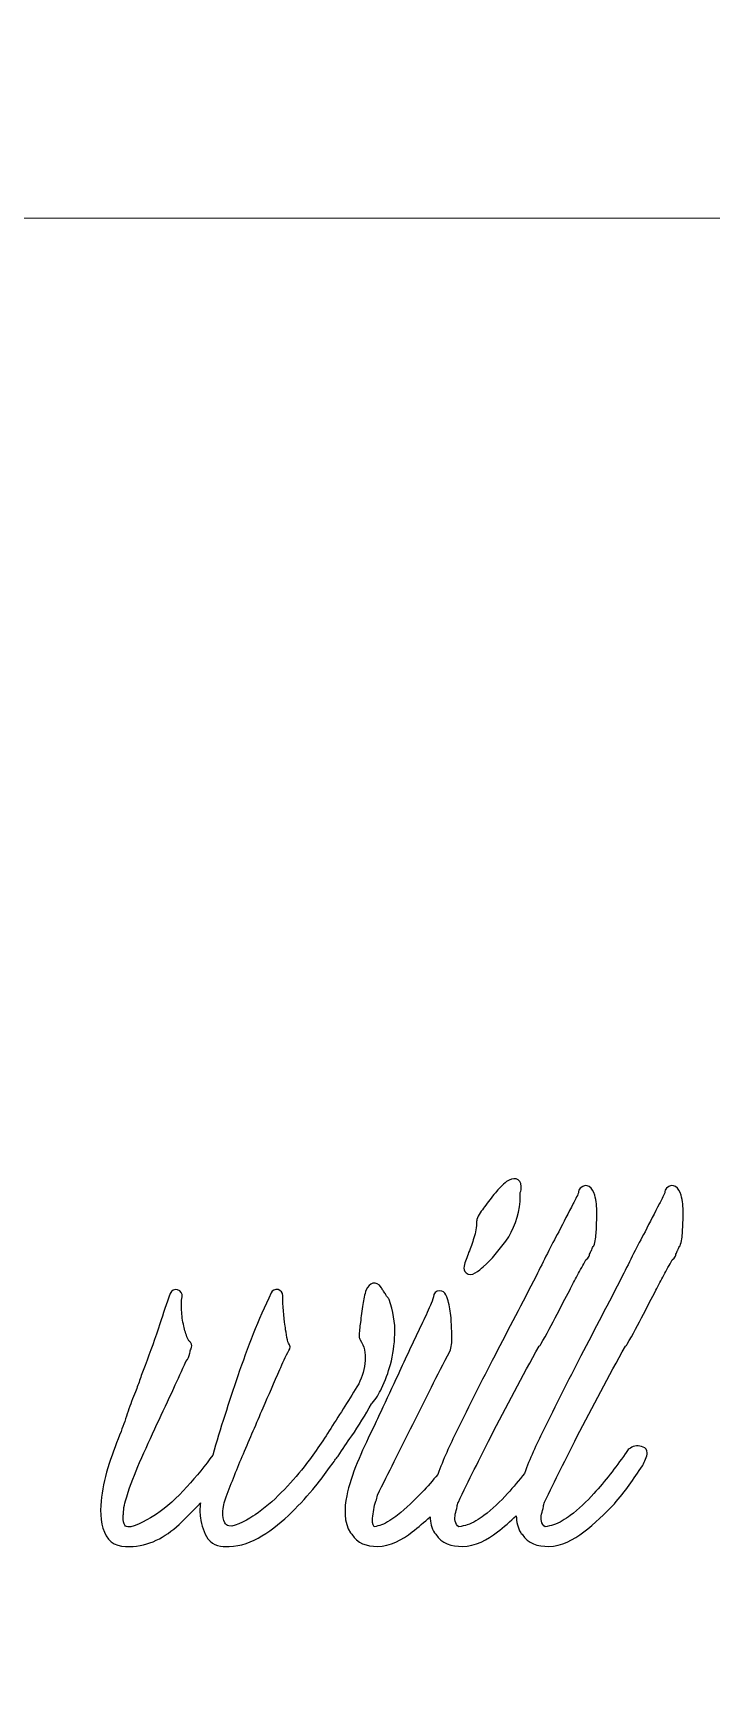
# Model space of a CAD drawing. Header units: millimetres. Extents: x -989 to 989, y -553 to 553.
# Drawn here: x -896.32 to -885.32, y 332.11 to 358.78 of the extents above; entities that cross this region are included whole.
import ezdxf

# ---------------------------------------------------------------- set-up
doc = ezdxf.new("R2010")
doc.units = ezdxf.units.MM
doc.header["$MEASUREMENT"] = 0
doc.layers.add('Camada 1', color=7, linetype='Continuous')

msp = doc.modelspace()

# ---------------------------------------------------------------- linework, layer by layer
at = {"layer": 'Camada 1', "lineweight": 9}
msp.add_open_spline([(-933.3115, 358.7797), (-922.9782, 358.7797), (-919.6815, 358.7797), (-909.3482, 358.7797), (-909.3482, 358.7797), (-909.3482, 358.7797), (-909.3482, 355.7797), (-909.3482, 355.7797), (-909.3482, 355.7797), (-897.1055, 355.7797), (-882.5385, 355.7797), (-870.2958, 355.7797), (-870.2958, 355.7797), (-870.2958, 355.7797), (-870.2958, 358.7797), (-870.2958, 358.7797), (-870.2958, 358.7797), (-859.9625, 358.7797), (-856.6448, 358.7797), (-846.3115, 358.7797), (-846.3115, 358.7797), (-846.3115, 350.4464), (-846.3115, 343.113), (-846.3115, 334.7797), (-846.3115, 334.7797), (-846.3115, 334.7797), (-849.3115, 334.7797), (-849.3115, 334.7797), (-849.3115, 334.7797), (-849.3115, 322.537), (-849.3115, 308.0224), (-849.3115, 295.7797), (-849.3115, 295.7797), (-849.3115, 295.7797), (-846.3115, 295.7797), (-846.3115, 295.7797), (-846.3115, 295.7797), (-846.3115, 287.4464), (-846.3115, 280.113), (-846.3115, 271.7797), (-846.3115, 271.7797), (-854.6448, 271.7797), (-861.9782, 271.7797), (-870.3115, 271.7797), (-870.3115, 271.7797), (-870.3115, 271.7797), (-870.3115, 274.7797), (-870.3115, 274.7797), (-870.3115, 274.7797), (-882.5542, 274.7797), (-897.0688, 274.7797), (-909.3115, 274.7797), (-909.3115, 274.7797), (-909.3115, 274.7797), (-909.3115, 271.7797), (-909.3115, 271.7797), (-909.3115, 271.7797), (-917.6448, 271.7797), (-924.9782, 271.7797), (-933.3115, 271.7797), (-933.3115, 271.7797), (-933.3115, 280.113), (-933.3115, 287.4464), (-933.3115, 295.7797), (-933.3115, 295.7797), (-933.3115, 295.7797), (-930.3115, 295.7797), (-930.3115, 295.7797), (-930.3115, 295.7797), (-930.3115, 308.0224), (-930.3115, 322.537), (-930.3115, 334.7797), (-930.3115, 334.7797), (-930.3115, 334.7797), (-933.3115, 334.7797), (-933.3115, 334.7797), (-933.3115, 334.7797), (-933.3115, 343.113), (-933.3115, 350.4464), (-933.3115, 358.7797)], degree=3, knots=[0, 0, 0, 0, 0.047619, 0.047619, 0.047619, 0.047619, 0.0952381, 0.0952381, 0.0952381, 0.0952381, 0.1428571, 0.1428571, 0.1428571, 0.1428571, 0.1904762, 0.1904762, 0.1904762, 0.1904762, 0.2380952, 0.2380952, 0.2380952, 0.2380952, 0.2857143, 0.2857143, 0.2857143, 0.2857143, 0.3333333, 0.3333333, 0.3333333, 0.3333333, 0.3809524, 0.3809524, 0.3809524, 0.3809524, 0.4285714, 0.4285714, 0.4285714, 0.4285714, 0.4761905, 0.4761905, 0.4761905, 0.4761905, 0.5238095, 0.5238095, 0.5238095, 0.5238095, 0.5714286, 0.5714286, 0.5714286, 0.5714286, 0.6190476, 0.6190476, 0.6190476, 0.6190476, 0.6666667, 0.6666667, 0.6666667, 0.6666667, 0.7142857, 0.7142857, 0.7142857, 0.7142857, 0.7619048, 0.7619048, 0.7619048, 0.7619048, 0.8095238, 0.8095238, 0.8095238, 0.8095238, 0.8571429, 0.8571429, 0.8571429, 0.8571429, 0.9047619, 0.9047619, 0.9047619, 0.9047619, 1, 1, 1, 1], dxfattribs=at)
at = {"layer": 'Camada 1', "color": 114}
for points, knots in [([(-888.3491, 335.4432), (-888.265, 335.6774), (-888.1555, 335.9089), (-888.0462, 336.132), (-888.0462, 336.132), (-887.8464, 336.5398), (-887.6434, 336.9459), (-887.4331, 337.3484), (-887.4331, 337.3484), (-887.2087, 337.7781), (-886.9844, 338.208), (-886.7633, 338.6395), (-886.7633, 338.6395), (-886.7007, 338.7616), (-886.6406, 338.885), (-886.5792, 339.0077), (-886.5792, 339.0077), (-886.5196, 339.127), (-886.4588, 339.2452), (-886.394, 339.3586), (-886.394, 339.3586), (-886.3173, 339.512), (-886.2401, 339.6635), (-886.1608, 339.8155), (-886.1608, 339.8155), (-886.1392, 339.8568), (-886.0934, 339.9384), (-886.0752, 339.9893), (-886.0752, 339.9893), (-886.0763, 340.0164), (-886.0661, 340.0429), (-886.0457, 340.0633), (-886.0457, 340.0633), (-885.9406, 340.1684), (-885.8409, 340.0624), (-885.8105, 339.9509), (-885.8105, 339.9509), (-885.7853, 339.8583), (-885.7779, 339.758), (-885.7779, 339.6623), (-885.7779, 339.6623), (-885.7779, 339.5596), (-885.781, 339.457), (-885.7878, 339.3545), (-885.7878, 339.3545), (-885.792, 339.2917), (-885.799, 339.1887), (-885.8272, 339.1321), (-885.8272, 339.1321), (-885.8329, 339.1207), (-885.8404, 339.1108), (-885.8492, 339.1026), (-885.8492, 339.1026), (-885.8533, 339.0903), (-885.8572, 339.0781), (-885.8607, 339.0674), (-885.8607, 339.0674), (-885.8623, 339.0627), (-885.8639, 339.0587), (-885.8662, 339.0543), (-885.8662, 339.0543), (-885.8743, 339.038), (-885.8843, 339.0154), (-885.8946, 338.9952), (-885.8946, 338.9952), (-885.8961, 338.9705), (-885.9058, 338.9491), (-885.9237, 338.9312), (-885.9237, 338.9312), (-885.9237, 338.9312), (-885.9531, 338.9018), (-885.9531, 338.9018), (-885.9531, 338.9018), (-886, 338.8195), (-886.046, 338.7367), (-886.091, 338.6534), (-886.091, 338.6534), (-886.1338, 338.574), (-886.1754, 338.4939), (-886.2178, 338.4093), (-886.2178, 338.4093), (-886.2882, 338.2828), (-886.355, 338.1542), (-886.4198, 338.0247), (-886.4198, 338.0247), (-886.5028, 337.8586), (-886.5925, 337.6953), (-886.6847, 337.5342), (-886.6847, 337.5342), (-886.6922, 337.5211), (-886.7021, 337.5102), (-886.7135, 337.502), (-886.7135, 337.502), (-886.9845, 337.0175), (-887.2472, 336.5283), (-887.4981, 336.0331), (-887.4981, 336.0331), (-887.6753, 335.6834), (-887.8543, 335.3318), (-888.0224, 334.9747), (-888.0224, 334.9747), (-888.0327, 334.9542), (-888.0386, 334.9286), (-888.0424, 334.906), (-888.0424, 334.906), (-888.0493, 334.8643), (-888.0595, 334.8231), (-888.0724, 334.7828), (-888.0724, 334.7828), (-888.0837, 334.7042), (-888.0825, 334.6205), (-888.0126, 334.5771), (-888.0126, 334.5771), (-887.97, 334.5822), (-887.9136, 334.5994), (-887.879, 334.6101), (-887.879, 334.6101), (-887.7855, 334.6388), (-887.6858, 334.7038), (-887.6071, 334.7607), (-887.6071, 334.7607), (-887.4687, 334.8606), (-887.3392, 334.9911), (-887.2239, 335.1164), (-887.2239, 335.1164), (-887.041, 335.3152), (-886.8737, 335.538), (-886.7169, 335.7576), (-886.7169, 335.7576), (-886.7147, 335.7607), (-886.7125, 335.7634), (-886.7093, 335.767), (-886.7093, 335.767), (-886.7009, 335.7902), (-886.6855, 335.8103), (-886.6673, 335.8285), (-886.6673, 335.8285), (-886.6569, 335.8389), (-886.645, 335.8466), (-886.6322, 335.8516), (-886.6322, 335.8516), (-886.5759, 335.8968), (-886.4997, 335.9005), (-886.4235, 335.8701), (-886.4235, 335.8701), (-886.3847, 335.8546), (-886.3606, 335.8189), (-886.3606, 335.7772), (-886.3606, 335.7772), (-886.3606, 335.7162), (-886.4025, 335.6311), (-886.4294, 335.5771), (-886.4294, 335.5771), (-886.4314, 335.5732), (-886.4333, 335.57), (-886.4357, 335.5663), (-886.4357, 335.5663), (-886.506, 335.4608), (-886.5775, 335.356), (-886.6512, 335.2528), (-886.6512, 335.2528), (-886.7254, 335.1491), (-886.8065, 335.0497), (-886.892, 334.952), (-886.892, 334.952), (-887.0445, 334.7857), (-887.2122, 334.6335), (-887.3896, 334.4942), (-887.3896, 334.4942), (-887.5506, 334.3677), (-887.7463, 334.2591), (-887.9564, 334.2591), (-887.9564, 334.2591), (-888.1309, 334.2591), (-888.2984, 334.3083), (-888.3882, 334.4558), (-888.3882, 334.4558), (-888.3967, 334.4627), (-888.4042, 334.4711), (-888.4103, 334.4809), (-888.4103, 334.4809), (-888.4594, 334.5594), (-888.4788, 334.6576), (-888.4822, 334.7577), (-888.4822, 334.7577), (-888.58, 334.6651), (-888.6824, 334.5773), (-888.7883, 334.4942), (-888.7883, 334.4942), (-888.9493, 334.3677), (-889.145, 334.2591), (-889.3551, 334.2591), (-889.3551, 334.2591), (-889.5296, 334.2591), (-889.6971, 334.3083), (-889.7869, 334.4558), (-889.7869, 334.4558), (-889.7954, 334.4627), (-889.8029, 334.4711), (-889.809, 334.4808), (-889.809, 334.4808), (-889.8554, 334.555), (-889.8751, 334.6464), (-889.8801, 334.7401), (-889.8801, 334.7401), (-889.9723, 334.6539), (-890.0684, 334.5721), (-890.1675, 334.4942), (-890.1675, 334.4942), (-890.3285, 334.3677), (-890.5243, 334.2591), (-890.7344, 334.2591), (-890.7344, 334.2591), (-890.9051, 334.2591), (-891.0613, 334.3121), (-891.1474, 334.4563), (-891.1474, 334.4563), (-891.1549, 334.4625), (-891.1616, 334.4699), (-891.1673, 334.4784), (-891.1673, 334.4784), (-891.2818, 334.6503), (-891.2684, 334.884), (-891.2308, 335.0775), (-891.2308, 335.0775), (-891.1646, 335.4177), (-890.9755, 335.8212), (-890.8243, 336.1318), (-890.8243, 336.1318), (-890.7746, 336.2339), (-890.7272, 336.3379), (-890.6794, 336.4409), (-890.6794, 336.4409), (-890.586, 336.6421), (-890.4919, 336.8429), (-890.3984, 337.0416), (-890.3984, 337.0416), (-890.3386, 337.1761), (-890.2762, 337.3095), (-890.2127, 337.4423), (-890.2127, 337.4423), (-890.1478, 337.5781), (-890.083, 337.714), (-890.0186, 337.85), (-890.0186, 337.85), (-889.9689, 337.9549), (-889.9201, 338.0604), (-889.8744, 338.1671), (-889.8744, 338.1671), (-889.8613, 338.1977), (-889.8279, 338.2717), (-889.8242, 338.3041), (-889.8242, 338.3041), (-889.8242, 338.3591), (-889.7794, 338.4025), (-889.7243, 338.4025), (-889.7243, 338.4025), (-889.6247, 338.4025), (-889.5976, 338.2859), (-889.5787, 338.2102), (-889.5787, 338.2102), (-889.5558, 338.1188), (-889.5433, 338.0243), (-889.537, 337.9303), (-889.537, 337.9303), (-889.5307, 337.8344), (-889.5271, 337.7382), (-889.5271, 337.6421), (-889.5271, 337.6421), (-889.5271, 337.5783), (-889.5283, 337.4801), (-889.5584, 337.4201), (-889.5584, 337.4201), (-889.6609, 337.228), (-889.7609, 337.0345), (-889.8583, 336.8398), (-889.8583, 336.8398), (-889.9586, 336.6391), (-890.059, 336.4383), (-890.1594, 336.2376), (-890.1594, 336.2376), (-890.2597, 336.0368), (-890.3601, 335.8361), (-890.4605, 335.6354), (-890.4605, 335.6354), (-890.5511, 335.4541), (-890.6417, 335.2728), (-890.7323, 335.0915), (-890.7323, 335.0915), (-890.7346, 335.0566), (-890.7422, 335.0217), (-890.7609, 334.9924), (-890.7609, 334.9924), (-890.7877, 334.9059), (-890.8008, 334.8072), (-890.8097, 334.7182), (-890.8097, 334.7182), (-890.8137, 334.6778), (-890.8172, 334.6115), (-890.785, 334.5781), (-890.785, 334.5781), (-890.7466, 334.5839), (-890.6991, 334.5993), (-890.6689, 334.6094), (-890.6689, 334.6094), (-890.5807, 334.6388), (-890.48, 334.7117), (-890.4073, 334.7682), (-890.4073, 334.7682), (-890.2663, 334.8779), (-890.1336, 335.0087), (-890.01, 335.1374), (-890.01, 335.1374), (-889.921, 335.23), (-889.8362, 335.3273), (-889.754, 335.4261), (-889.754, 335.4261), (-889.6691, 335.6662), (-889.5568, 335.9038), (-889.4449, 336.132), (-889.4449, 336.132), (-889.245, 336.5398), (-889.0421, 336.9459), (-888.8318, 337.3484), (-888.8318, 337.3484), (-888.6074, 337.7781), (-888.3831, 338.208), (-888.162, 338.6395), (-888.162, 338.6395), (-888.0994, 338.7616), (-888.0393, 338.885), (-887.9779, 339.0077), (-887.9779, 339.0077), (-887.9183, 339.127), (-887.8575, 339.2452), (-887.7927, 339.3586), (-887.7927, 339.3586), (-887.716, 339.512), (-887.6388, 339.6635), (-887.5595, 339.8155), (-887.5595, 339.8155), (-887.5379, 339.8568), (-887.4921, 339.9384), (-887.4739, 339.9893), (-887.4739, 339.9893), (-887.475, 340.0164), (-887.4648, 340.0429), (-887.4444, 340.0633), (-887.4444, 340.0633), (-887.3393, 340.1684), (-887.2396, 340.0624), (-887.2092, 339.9509), (-887.2092, 339.9509), (-887.184, 339.8583), (-887.1766, 339.758), (-887.1766, 339.6623), (-887.1766, 339.6623), (-887.1766, 339.5596), (-887.1797, 339.457), (-887.1865, 339.3545), (-887.1865, 339.3545), (-887.1907, 339.2917), (-887.1977, 339.1887), (-887.2259, 339.1321), (-887.2259, 339.1321), (-887.2316, 339.1207), (-887.2391, 339.1108), (-887.2479, 339.1026), (-887.2479, 339.1026), (-887.252, 339.0903), (-887.2559, 339.0781), (-887.2594, 339.0674), (-887.2594, 339.0674), (-887.261, 339.0627), (-887.2626, 339.0587), (-887.2649, 339.0543), (-887.2649, 339.0543), (-887.273, 339.038), (-887.283, 339.0154), (-887.2933, 338.9952), (-887.2933, 338.9952), (-887.2948, 338.9705), (-887.3045, 338.9491), (-887.3224, 338.9312), (-887.3224, 338.9312), (-887.3224, 338.9312), (-887.3518, 338.9018), (-887.3518, 338.9018), (-887.3518, 338.9018), (-887.3987, 338.8195), (-887.4447, 338.7367), (-887.4897, 338.6534), (-887.4897, 338.6534), (-887.5325, 338.574), (-887.5741, 338.4939), (-887.6165, 338.4093), (-887.6165, 338.4093), (-887.6869, 338.2828), (-887.7537, 338.1542), (-887.8185, 338.0247), (-887.8185, 338.0247), (-887.9015, 337.8586), (-887.9912, 337.6953), (-888.0834, 337.5342), (-888.0834, 337.5342), (-888.0909, 337.5211), (-888.1008, 337.5102), (-888.1122, 337.502), (-888.1122, 337.502), (-888.3832, 337.0175), (-888.6459, 336.5283), (-888.8968, 336.0331), (-888.8968, 336.0331), (-889.074, 335.6834), (-889.253, 335.3318), (-889.4211, 334.9747), (-889.4211, 334.9747), (-889.4314, 334.9542), (-889.4373, 334.9286), (-889.4411, 334.906), (-889.4411, 334.906), (-889.448, 334.8643), (-889.4582, 334.8231), (-889.4711, 334.7828), (-889.4711, 334.7828), (-889.4824, 334.7042), (-889.4812, 334.6205), (-889.4113, 334.5771), (-889.4113, 334.5771), (-889.3687, 334.5822), (-889.3123, 334.5994), (-889.2777, 334.6101), (-889.2777, 334.6101), (-889.1842, 334.6388), (-889.0845, 334.7038), (-889.0058, 334.7607), (-889.0058, 334.7607), (-888.8674, 334.8606), (-888.7379, 334.9911), (-888.6226, 335.1164), (-888.6226, 335.1164), (-888.5266, 335.2207), (-888.4362, 335.3312), (-888.3491, 335.4432)], [0, 0, 0, 0, 0.0089286, 0.0089286, 0.0089286, 0.0089286, 0.0178571, 0.0178571, 0.0178571, 0.0178571, 0.0267857, 0.0267857, 0.0267857, 0.0267857, 0.0357143, 0.0357143, 0.0357143, 0.0357143, 0.0446429, 0.0446429, 0.0446429, 0.0446429, 0.0535714, 0.0535714, 0.0535714, 0.0535714, 0.0625, 0.0625, 0.0625, 0.0625, 0.0714286, 0.0714286, 0.0714286, 0.0714286, 0.0803571, 0.0803571, 0.0803571, 0.0803571, 0.0892857, 0.0892857, 0.0892857, 0.0892857, 0.0982143, 0.0982143, 0.0982143, 0.0982143, 0.1071429, 0.1071429, 0.1071429, 0.1071429, 0.1160714, 0.1160714, 0.1160714, 0.1160714, 0.125, 0.125, 0.125, 0.125, 0.1339286, 0.1339286, 0.1339286, 0.1339286, 0.1428571, 0.1428571, 0.1428571, 0.1428571, 0.1517857, 0.1517857, 0.1517857, 0.1517857, 0.1607143, 0.1607143, 0.1607143, 0.1607143, 0.1696429, 0.1696429, 0.1696429, 0.1696429, 0.1785714, 0.1785714, 0.1785714, 0.1785714, 0.1875, 0.1875, 0.1875, 0.1875, 0.1964286, 0.1964286, 0.1964286, 0.1964286, 0.2053571, 0.2053571, 0.2053571, 0.2053571, 0.2142857, 0.2142857, 0.2142857, 0.2142857, 0.2232143, 0.2232143, 0.2232143, 0.2232143, 0.2321429, 0.2321429, 0.2321429, 0.2321429, 0.2410714, 0.2410714, 0.2410714, 0.2410714, 0.25, 0.25, 0.25, 0.25, 0.2589286, 0.2589286, 0.2589286, 0.2589286, 0.2678571, 0.2678571, 0.2678571, 0.2678571, 0.2767857, 0.2767857, 0.2767857, 0.2767857, 0.2857143, 0.2857143, 0.2857143, 0.2857143, 0.2946429, 0.2946429, 0.2946429, 0.2946429, 0.3035714, 0.3035714, 0.3035714, 0.3035714, 0.3125, 0.3125, 0.3125, 0.3125, 0.3214286, 0.3214286, 0.3214286, 0.3214286, 0.3303571, 0.3303571, 0.3303571, 0.3303571, 0.3392857, 0.3392857, 0.3392857, 0.3392857, 0.3482143, 0.3482143, 0.3482143, 0.3482143, 0.3571429, 0.3571429, 0.3571429, 0.3571429, 0.3660714, 0.3660714, 0.3660714, 0.3660714, 0.375, 0.375, 0.375, 0.375, 0.3839286, 0.3839286, 0.3839286, 0.3839286, 0.3928571, 0.3928571, 0.3928571, 0.3928571, 0.4017857, 0.4017857, 0.4017857, 0.4017857, 0.4107143, 0.4107143, 0.4107143, 0.4107143, 0.4196429, 0.4196429, 0.4196429, 0.4196429, 0.4285714, 0.4285714, 0.4285714, 0.4285714, 0.4375, 0.4375, 0.4375, 0.4375, 0.4464286, 0.4464286, 0.4464286, 0.4464286, 0.4553571, 0.4553571, 0.4553571, 0.4553571, 0.4642857, 0.4642857, 0.4642857, 0.4642857, 0.4732143, 0.4732143, 0.4732143, 0.4732143, 0.4821429, 0.4821429, 0.4821429, 0.4821429, 0.4910714, 0.4910714, 0.4910714, 0.4910714, 0.5, 0.5, 0.5, 0.5, 0.5089286, 0.5089286, 0.5089286, 0.5089286, 0.5178571, 0.5178571, 0.5178571, 0.5178571, 0.5267857, 0.5267857, 0.5267857, 0.5267857, 0.5357143, 0.5357143, 0.5357143, 0.5357143, 0.5446429, 0.5446429, 0.5446429, 0.5446429, 0.5535714, 0.5535714, 0.5535714, 0.5535714, 0.5625, 0.5625, 0.5625, 0.5625, 0.5714286, 0.5714286, 0.5714286, 0.5714286, 0.5803571, 0.5803571, 0.5803571, 0.5803571, 0.5892857, 0.5892857, 0.5892857, 0.5892857, 0.5982143, 0.5982143, 0.5982143, 0.5982143, 0.6071429, 0.6071429, 0.6071429, 0.6071429, 0.6160714, 0.6160714, 0.6160714, 0.6160714, 0.625, 0.625, 0.625, 0.625, 0.6339286, 0.6339286, 0.6339286, 0.6339286, 0.6428571, 0.6428571, 0.6428571, 0.6428571, 0.6517857, 0.6517857, 0.6517857, 0.6517857, 0.6607143, 0.6607143, 0.6607143, 0.6607143, 0.6696429, 0.6696429, 0.6696429, 0.6696429, 0.6785714, 0.6785714, 0.6785714, 0.6785714, 0.6875, 0.6875, 0.6875, 0.6875, 0.6964286, 0.6964286, 0.6964286, 0.6964286, 0.7053571, 0.7053571, 0.7053571, 0.7053571, 0.7142857, 0.7142857, 0.7142857, 0.7142857, 0.7232143, 0.7232143, 0.7232143, 0.7232143, 0.7321429, 0.7321429, 0.7321429, 0.7321429, 0.7410714, 0.7410714, 0.7410714, 0.7410714, 0.75, 0.75, 0.75, 0.75, 0.7589286, 0.7589286, 0.7589286, 0.7589286, 0.7678571, 0.7678571, 0.7678571, 0.7678571, 0.7767857, 0.7767857, 0.7767857, 0.7767857, 0.7857143, 0.7857143, 0.7857143, 0.7857143, 0.7946429, 0.7946429, 0.7946429, 0.7946429, 0.8035714, 0.8035714, 0.8035714, 0.8035714, 0.8125, 0.8125, 0.8125, 0.8125, 0.8214286, 0.8214286, 0.8214286, 0.8214286, 0.8303571, 0.8303571, 0.8303571, 0.8303571, 0.8392857, 0.8392857, 0.8392857, 0.8392857, 0.8482143, 0.8482143, 0.8482143, 0.8482143, 0.8571429, 0.8571429, 0.8571429, 0.8571429, 0.8660714, 0.8660714, 0.8660714, 0.8660714, 0.875, 0.875, 0.875, 0.875, 0.8839286, 0.8839286, 0.8839286, 0.8839286, 0.8928571, 0.8928571, 0.8928571, 0.8928571, 0.9017857, 0.9017857, 0.9017857, 0.9017857, 0.9107143, 0.9107143, 0.9107143, 0.9107143, 0.9196429, 0.9196429, 0.9196429, 0.9196429, 0.9285714, 0.9285714, 0.9285714, 0.9285714, 0.9375, 0.9375, 0.9375, 0.9375, 0.9464286, 0.9464286, 0.9464286, 0.9464286, 0.9553571, 0.9553571, 0.9553571, 0.9553571, 0.9642857, 0.9642857, 0.9642857, 0.9642857, 0.9732143, 0.9732143, 0.9732143, 0.9732143, 0.9821429, 0.9821429, 0.9821429, 0.9821429, 1, 1, 1, 1]), ([(-889.1198, 339.5579), (-889.0971, 339.6263), (-889.0411, 339.7039), (-888.9981, 339.7612), (-888.9981, 339.7612), (-888.9405, 339.838), (-888.8815, 339.9137), (-888.8207, 339.9879), (-888.8207, 339.9879), (-888.767, 340.0536), (-888.7062, 340.1186), (-888.6381, 340.1697), (-888.6381, 340.1697), (-888.5385, 340.2444), (-888.4004, 340.2356), (-888.4004, 340.0897), (-888.4004, 340.0897), (-888.4004, 340.0547), (-888.4048, 340.0185), (-888.4185, 339.9918), (-888.4185, 339.9918), (-888.4198, 339.9868), (-888.4199, 339.9783), (-888.4199, 339.9732), (-888.4199, 339.9732), (-888.4199, 339.9732), (-888.4199, 339.8566), (-888.4199, 339.8566), (-888.4199, 339.8566), (-888.4199, 339.8527), (-888.4201, 339.8494), (-888.4205, 339.8456), (-888.4205, 339.8456), (-888.4461, 339.6154), (-888.5161, 339.3949), (-888.6523, 339.2057), (-888.6523, 339.2057), (-888.7593, 339.0572), (-888.8796, 338.9123), (-889.017, 338.7909), (-889.017, 338.7909), (-889.0819, 338.7337), (-889.2043, 338.6117), (-889.2943, 338.6929), (-889.2943, 338.6929), (-889.3243, 338.72), (-889.3347, 338.7595), (-889.3269, 338.7982), (-889.3269, 338.7982), (-889.3131, 338.8673), (-889.2794, 338.9514), (-889.2538, 339.0195), (-889.2538, 339.0195), (-889.2226, 339.0975), (-889.1949, 339.1773), (-889.1684, 339.2569), (-889.1684, 339.2569), (-889.1393, 339.3442), (-889.1249, 339.4344), (-889.1249, 339.5264), (-889.1249, 339.5264), (-889.1249, 339.5377), (-889.1233, 339.5473), (-889.1198, 339.5579)], [0, 0, 0, 0, 0.0588235, 0.0588235, 0.0588235, 0.0588235, 0.1176471, 0.1176471, 0.1176471, 0.1176471, 0.1764706, 0.1764706, 0.1764706, 0.1764706, 0.2352941, 0.2352941, 0.2352941, 0.2352941, 0.2941176, 0.2941176, 0.2941176, 0.2941176, 0.3529412, 0.3529412, 0.3529412, 0.3529412, 0.4117647, 0.4117647, 0.4117647, 0.4117647, 0.4705882, 0.4705882, 0.4705882, 0.4705882, 0.5294118, 0.5294118, 0.5294118, 0.5294118, 0.5882353, 0.5882353, 0.5882353, 0.5882353, 0.6470588, 0.6470588, 0.6470588, 0.6470588, 0.7058824, 0.7058824, 0.7058824, 0.7058824, 0.7647059, 0.7647059, 0.7647059, 0.7647059, 0.8235294, 0.8235294, 0.8235294, 0.8235294, 0.8823529, 0.8823529, 0.8823529, 0.8823529, 1, 1, 1, 1]), ([(-893.7883, 337.5905), (-893.7762, 337.5826), (-893.7657, 337.5719), (-893.7576, 337.5587), (-893.7576, 337.5587), (-893.7388, 337.5284), (-893.7372, 337.4934), (-893.7531, 337.4615), (-893.7531, 337.4615), (-893.7634, 337.4408), (-893.7693, 337.4151), (-893.7731, 337.3925), (-893.7731, 337.3925), (-893.7816, 337.3414), (-893.8022, 337.295), (-893.8356, 337.2562), (-893.8356, 337.2562), (-893.9002, 337.1112), (-893.9667, 336.9669), (-894.0335, 336.8229), (-894.0335, 336.8229), (-894.1238, 336.6284), (-894.2147, 336.4341), (-894.3056, 336.2399), (-894.3056, 336.2399), (-894.4018, 336.0346), (-894.4954, 335.8282), (-894.5863, 335.6205), (-894.5863, 335.6205), (-894.6651, 335.4405), (-894.7381, 335.2557), (-894.7967, 335.0657), (-894.7967, 335.0657), (-894.826, 334.9776), (-894.8498, 334.8799), (-894.8498, 334.7865), (-894.8498, 334.7865), (-894.8498, 334.7807), (-894.8502, 334.7757), (-894.8512, 334.77), (-894.8512, 334.77), (-894.8593, 334.7212), (-894.8594, 334.6691), (-894.839, 334.6231), (-894.839, 334.6231), (-894.8259, 334.5935), (-894.8082, 334.5804), (-894.7802, 334.5746), (-894.7802, 334.5746), (-894.6692, 334.5607), (-894.4035, 334.7261), (-894.3142, 334.7833), (-894.3142, 334.7833), (-893.985, 334.9943), (-893.637, 335.4272), (-893.4008, 335.7366), (-893.4008, 335.7366), (-893.2799, 336.1694), (-893.1403, 336.5986), (-892.995, 337.0236), (-892.995, 337.0236), (-892.8396, 337.4784), (-892.6653, 337.9325), (-892.4563, 338.3655), (-892.4563, 338.3655), (-892.4357, 338.408), (-892.3899, 338.43), (-892.3439, 338.4195), (-892.3439, 338.4195), (-892.2979, 338.409), (-892.2662, 338.3692), (-892.2662, 338.322), (-892.2662, 338.322), (-892.2662, 338.1585), (-892.2498, 337.9921), (-892.2282, 337.8301), (-892.2282, 337.8301), (-892.2212, 337.7781), (-892.1978, 337.5995), (-892.173, 337.5511), (-892.173, 337.5511), (-892.1443, 337.5171), (-892.1413, 337.4689), (-892.1664, 337.4313), (-892.1664, 337.4313), (-892.2186, 337.3529), (-892.2749, 337.2126), (-892.3136, 337.1255), (-892.3136, 337.1255), (-892.4054, 336.9191), (-892.4956, 336.7121), (-892.5852, 336.5048), (-892.5852, 336.5048), (-892.6928, 336.2561), (-892.7995, 336.0069), (-892.9055, 335.7575), (-892.9055, 335.7575), (-893.0031, 335.5276), (-893.0978, 335.296), (-893.1856, 335.0622), (-893.1856, 335.0622), (-893.2161, 334.9807), (-893.2375, 334.8933), (-893.2375, 334.8059), (-893.2375, 334.8059), (-893.2375, 334.7505), (-893.2298, 334.6934), (-893.2072, 334.6425), (-893.2072, 334.6425), (-893.1941, 334.6129), (-893.1747, 334.5995), (-893.1384, 334.5921), (-893.1384, 334.5921), (-893.0346, 334.5662), (-892.7938, 334.7187), (-892.7131, 334.7725), (-892.7131, 334.7725), (-892.4217, 334.9668), (-892.1413, 335.2806), (-891.9204, 335.5475), (-891.9204, 335.5475), (-891.7666, 335.7475), (-891.6249, 335.9587), (-891.4888, 336.1711), (-891.4888, 336.1711), (-891.3345, 336.4117), (-891.1836, 336.652), (-891.0365, 336.8922), (-891.0365, 336.8922), (-890.9766, 337.0122), (-890.9428, 337.1383), (-890.9312, 337.272), (-890.9312, 337.272), (-890.9208, 337.3924), (-890.9447, 337.5052), (-891.0119, 337.606), (-891.0119, 337.606), (-891.0233, 337.6232), (-891.0287, 337.6409), (-891.0287, 337.6615), (-891.0287, 337.6615), (-891.0287, 337.7341), (-891.0175, 337.8155), (-891.0085, 337.8876), (-891.0085, 337.8876), (-890.9963, 337.9854), (-890.9833, 338.0832), (-890.9694, 338.1807), (-890.9694, 338.1807), (-890.9583, 338.2583), (-890.943, 338.3419), (-890.9154, 338.4154), (-890.9154, 338.4154), (-890.8699, 338.5365), (-890.7466, 338.5689), (-890.6707, 338.4552), (-890.6707, 338.4552), (-890.6683, 338.4516), (-890.6665, 338.4484), (-890.6645, 338.4446), (-890.6645, 338.4446), (-890.6601, 338.4358), (-890.6544, 338.4239), (-890.654, 338.4218), (-890.654, 338.4218), (-890.6374, 338.4052), (-890.624, 338.3821), (-890.6128, 338.3604), (-890.6128, 338.3604), (-890.6002, 338.3459), (-890.5897, 338.3302), (-890.5832, 338.3126), (-890.5832, 338.3126), (-890.5779, 338.3066), (-890.5715, 338.3005), (-890.5666, 338.2955), (-890.5666, 338.2955), (-890.5556, 338.2845), (-890.5484, 338.2731), (-890.5431, 338.2585), (-890.5431, 338.2585), (-890.4786, 338.0778), (-890.4425, 337.8888), (-890.45, 337.6964), (-890.45, 337.6964), (-890.4563, 337.5317), (-890.478, 337.367), (-890.5214, 337.2078), (-890.5214, 337.2078), (-890.5575, 337.0755), (-890.6031, 336.9431), (-890.6645, 336.8203), (-890.6645, 336.8203), (-890.7037, 336.7417), (-890.7566, 336.6432), (-890.819, 336.5807), (-890.819, 336.5807), (-890.8228, 336.5769), (-890.8268, 336.5734), (-890.831, 336.5703), (-890.831, 336.5703), (-890.928, 336.3946), (-891.0327, 336.2095), (-891.1487, 336.0488), (-891.1487, 336.0488), (-891.2252, 335.943), (-891.2991, 335.8349), (-891.3684, 335.7242), (-891.3684, 335.7242), (-891.3726, 335.7174), (-891.3769, 335.7121), (-891.3825, 335.7065), (-891.3825, 335.7065), (-891.403, 335.686), (-891.4206, 335.6631), (-891.4355, 335.6383), (-891.4355, 335.6383), (-891.4566, 335.6031), (-891.4813, 335.5704), (-891.5096, 335.5408), (-891.5096, 335.5408), (-891.573, 335.4373), (-891.6591, 335.332), (-891.7349, 335.2384), (-891.7349, 335.2384), (-891.8553, 335.0896), (-891.9854, 334.9483), (-892.1207, 334.8129), (-892.1207, 334.8129), (-892.2669, 334.6666), (-892.429, 334.5378), (-892.6052, 334.4293), (-892.6052, 334.4293), (-892.7664, 334.3301), (-892.9465, 334.2604), (-893.1377, 334.2591), (-893.1377, 334.2591), (-893.2641, 334.2461), (-893.3908, 334.2706), (-893.479, 334.3813), (-893.479, 334.3813), (-893.5465, 334.4826), (-893.5826, 334.6031), (-893.6014, 334.7223), (-893.6014, 334.7223), (-893.6129, 334.7952), (-893.6112, 334.8788), (-893.6023, 334.9643), (-893.6023, 334.9643), (-893.7138, 334.8442), (-893.8303, 334.7284), (-893.9487, 334.6166), (-893.9487, 334.6166), (-894.1731, 334.4047), (-894.4393, 334.2592), (-894.7493, 334.2594), (-894.7493, 334.2594), (-894.9377, 334.2436), (-895.0865, 334.3152), (-895.1567, 334.4911), (-895.1567, 334.4911), (-895.2361, 334.6499), (-895.2232, 334.8878), (-895.2046, 335.0594), (-895.2046, 335.0594), (-895.1677, 335.4006), (-895.0142, 335.8078), (-894.888, 336.1231), (-894.888, 336.1231), (-894.8475, 336.2312), (-894.8093, 336.3403), (-894.7728, 336.4498), (-894.7728, 336.4498), (-894.7369, 336.5573), (-894.6979, 336.6643), (-894.6542, 336.7661), (-894.6542, 336.7661), (-894.6268, 336.8347), (-894.6018, 336.9043), (-894.5785, 336.9743), (-894.5785, 336.9743), (-894.554, 337.0479), (-894.5273, 337.1206), (-894.499, 337.1928), (-894.499, 337.1928), (-894.4121, 337.4151), (-894.3317, 337.64), (-894.2582, 337.8671), (-894.2582, 337.8671), (-894.2054, 338.0306), (-894.1519, 338.1962), (-894.0916, 338.3571), (-894.0916, 338.3571), (-894.0733, 338.406), (-894.0209, 338.4325), (-893.9706, 338.4182), (-893.9706, 338.4182), (-893.9204, 338.4039), (-893.8897, 338.3537), (-893.8999, 338.3025), (-893.8999, 338.3025), (-893.9136, 338.2335), (-893.9126, 338.1556), (-893.9079, 338.0858), (-893.9079, 338.0858), (-893.9022, 337.9997), (-893.8908, 337.9138), (-893.8714, 337.8297), (-893.8714, 337.8297), (-893.8562, 337.7639), (-893.8369, 337.696), (-893.8094, 337.6341), (-893.8094, 337.6341), (-893.8044, 337.6229), (-893.7962, 337.6039), (-893.7883, 337.5905)], [0, 0, 0, 0, 0.0125, 0.0125, 0.0125, 0.0125, 0.025, 0.025, 0.025, 0.025, 0.0375, 0.0375, 0.0375, 0.0375, 0.05, 0.05, 0.05, 0.05, 0.0625, 0.0625, 0.0625, 0.0625, 0.075, 0.075, 0.075, 0.075, 0.0875, 0.0875, 0.0875, 0.0875, 0.1, 0.1, 0.1, 0.1, 0.1125, 0.1125, 0.1125, 0.1125, 0.125, 0.125, 0.125, 0.125, 0.1375, 0.1375, 0.1375, 0.1375, 0.15, 0.15, 0.15, 0.15, 0.1625, 0.1625, 0.1625, 0.1625, 0.175, 0.175, 0.175, 0.175, 0.1875, 0.1875, 0.1875, 0.1875, 0.2, 0.2, 0.2, 0.2, 0.2125, 0.2125, 0.2125, 0.2125, 0.225, 0.225, 0.225, 0.225, 0.2375, 0.2375, 0.2375, 0.2375, 0.25, 0.25, 0.25, 0.25, 0.2625, 0.2625, 0.2625, 0.2625, 0.275, 0.275, 0.275, 0.275, 0.2875, 0.2875, 0.2875, 0.2875, 0.3, 0.3, 0.3, 0.3, 0.3125, 0.3125, 0.3125, 0.3125, 0.325, 0.325, 0.325, 0.325, 0.3375, 0.3375, 0.3375, 0.3375, 0.35, 0.35, 0.35, 0.35, 0.3625, 0.3625, 0.3625, 0.3625, 0.375, 0.375, 0.375, 0.375, 0.3875, 0.3875, 0.3875, 0.3875, 0.4, 0.4, 0.4, 0.4, 0.4125, 0.4125, 0.4125, 0.4125, 0.425, 0.425, 0.425, 0.425, 0.4375, 0.4375, 0.4375, 0.4375, 0.45, 0.45, 0.45, 0.45, 0.4625, 0.4625, 0.4625, 0.4625, 0.475, 0.475, 0.475, 0.475, 0.4875, 0.4875, 0.4875, 0.4875, 0.5, 0.5, 0.5, 0.5, 0.5125, 0.5125, 0.5125, 0.5125, 0.525, 0.525, 0.525, 0.525, 0.5375, 0.5375, 0.5375, 0.5375, 0.55, 0.55, 0.55, 0.55, 0.5625, 0.5625, 0.5625, 0.5625, 0.575, 0.575, 0.575, 0.575, 0.5875, 0.5875, 0.5875, 0.5875, 0.6, 0.6, 0.6, 0.6, 0.6125, 0.6125, 0.6125, 0.6125, 0.625, 0.625, 0.625, 0.625, 0.6375, 0.6375, 0.6375, 0.6375, 0.65, 0.65, 0.65, 0.65, 0.6625, 0.6625, 0.6625, 0.6625, 0.675, 0.675, 0.675, 0.675, 0.6875, 0.6875, 0.6875, 0.6875, 0.7, 0.7, 0.7, 0.7, 0.7125, 0.7125, 0.7125, 0.7125, 0.725, 0.725, 0.725, 0.725, 0.7375, 0.7375, 0.7375, 0.7375, 0.75, 0.75, 0.75, 0.75, 0.7625, 0.7625, 0.7625, 0.7625, 0.775, 0.775, 0.775, 0.775, 0.7875, 0.7875, 0.7875, 0.7875, 0.8, 0.8, 0.8, 0.8, 0.8125, 0.8125, 0.8125, 0.8125, 0.825, 0.825, 0.825, 0.825, 0.8375, 0.8375, 0.8375, 0.8375, 0.85, 0.85, 0.85, 0.85, 0.8625, 0.8625, 0.8625, 0.8625, 0.875, 0.875, 0.875, 0.875, 0.8875, 0.8875, 0.8875, 0.8875, 0.9, 0.9, 0.9, 0.9, 0.9125, 0.9125, 0.9125, 0.9125, 0.925, 0.925, 0.925, 0.925, 0.9375, 0.9375, 0.9375, 0.9375, 0.95, 0.95, 0.95, 0.95, 0.9625, 0.9625, 0.9625, 0.9625, 0.975, 0.975, 0.975, 0.975, 1, 1, 1, 1])]:
    msp.add_open_spline(points, degree=3, knots=knots, dxfattribs=at)

doc.saveas('drawing.dxf')
